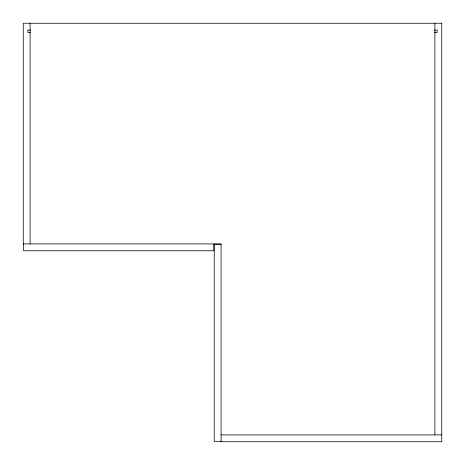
<?xml version="1.0" encoding="UTF-8"?>
<svg xmlns="http://www.w3.org/2000/svg" width="465" height="465" viewBox="0 0 465 465"><rect width="100%" height="100%" fill="white"/><g stroke="black" fill="none" stroke-linecap="round" stroke-linejoin="round"><path stroke-width="0.7" d="M30.719 30.097L27.813 30.097L27.813 32.381L30.719 32.381M434.281 30.097L437.187 30.097L437.187 32.381L434.281 32.381M221.084 244.294L214.237 244.294L214.237 441.372L221.084 441.372M221.084 434.903L441.75 434.903M434.903 23.25L434.903 434.903M213.859 243.916L213.859 250.763L23.628 250.763L23.628 243.916M30.097 23.25L30.097 243.916M441.75 23.25L23.25 23.25L23.25 243.916L221.084 243.916L221.084 441.75L441.75 441.75L441.75 23.25"/></g></svg>
